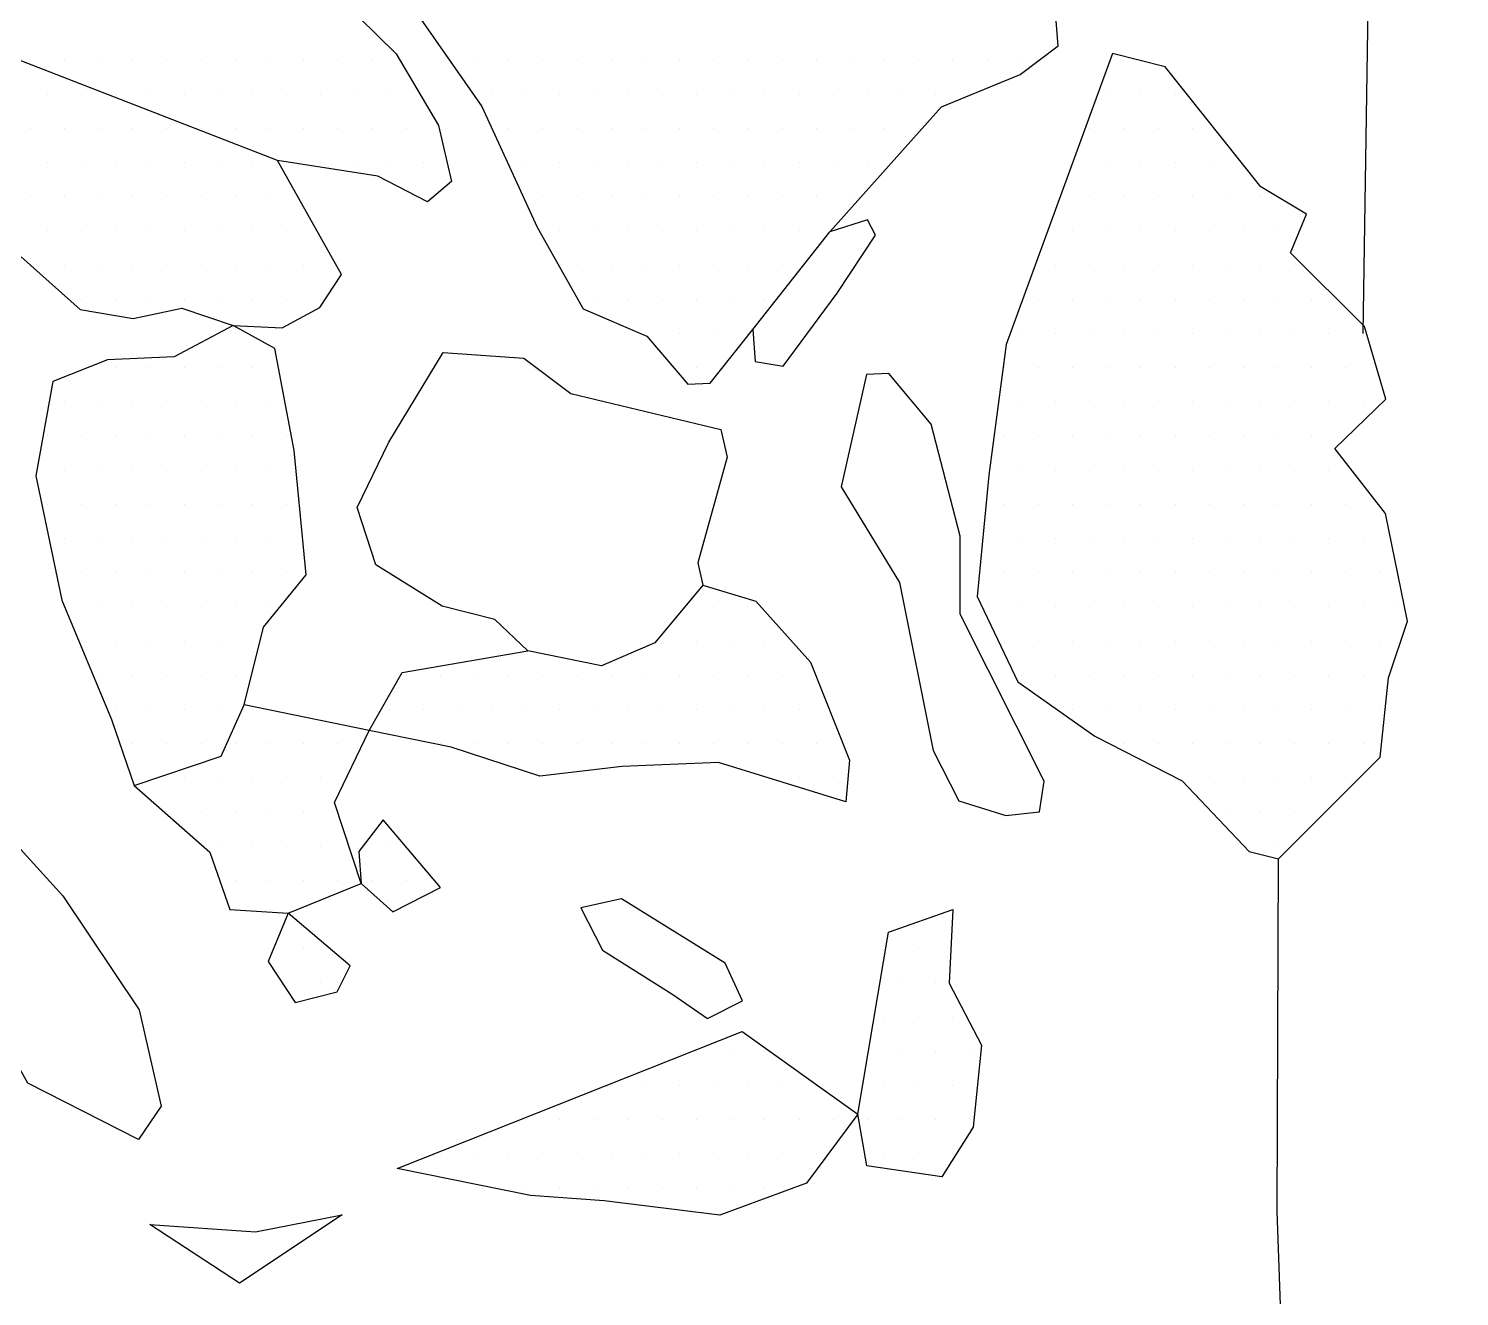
# Model space of a CAD drawing. Header units: metres. Extents: x -1500 to -958, y -1228 to -671.
# Drawn here: x -1121.9 to -1069.6, y -1049 to -1002.6 of the extents above; entities that cross this region are included whole.
import ezdxf

# ---------------------------------------------------------------- set-up
doc = ezdxf.new("R2010")
doc.units = ezdxf.units.M
doc.header["$LTSCALE"] = 25
doc.header["$MEASUREMENT"] = 0
doc.layers.get('0').update_dxf_attribs({"linetype": 'CONTINUOUS'})
for name, color, linetype in [('BEFUND', 1, 'CONTINUOUS'), ('STEINE', 4, 'CONTINUOUS'), ('STEINESCHRAFF', 4, 'CONTINUOUS')]:
    doc.layers.add(name, color=color, linetype=linetype)

# ---------------------------------------------------------------- blocks, each defined once
blk = doc.blocks.new('*X10')
at = {"color": 0}
for p, q in [((-1121.875, -1003.75), (-1121.875, -1003.75)), ((-1120.625, -1003.75), (-1120.625, -1003.75)), ((-1119.375, -1003.75), (-1119.375, -1003.75)), ((-1118.125, -1003.75), (-1118.125, -1003.75)), ((-1116.875, -1003.75), (-1116.875, -1003.75)), ((-1115.625, -1003.75), (-1115.625, -1003.75)), ((-1114.375, -1003.75), (-1114.375, -1003.75)), ((-1113.125, -1003.75), (-1113.125, -1003.75)), ((-1111.875, -1003.75), (-1111.875, -1003.75)), ((-1110.625, -1003.75), (-1110.625, -1003.75)), ((-1109.375, -1003.75), (-1109.375, -1003.75)), ((-1105.625, -1003.75), (-1105.625, -1003.75)), ((-1104.375, -1003.75), (-1104.375, -1003.75)), ((-1103.125, -1003.75), (-1103.125, -1003.75)), ((-1101.875, -1003.75), (-1101.875, -1003.75)), ((-1100.625, -1003.75), (-1100.625, -1003.75)), ((-1099.375, -1003.75), (-1099.375, -1003.75)), ((-1098.125, -1003.75), (-1098.125, -1003.75)), ((-1096.875, -1003.75), (-1096.875, -1003.75)), ((-1095.625, -1003.75), (-1095.625, -1003.75)), ((-1094.375, -1003.75), (-1094.375, -1003.75)), ((-1093.125, -1003.75), (-1093.125, -1003.75)), ((-1091.875, -1003.75), (-1091.875, -1003.75)), ((-1090.625, -1003.75), (-1090.625, -1003.75)), ((-1089.375, -1003.75), (-1089.375, -1003.75)), ((-1088.125, -1003.75), (-1088.125, -1003.75)), ((-1086.875, -1003.75), (-1086.875, -1003.75)), ((-1085.625, -1003.75), (-1085.625, -1003.75)), ((-1121.25, -1005), (-1121.25, -1005)), ((-1120, -1005), (-1120, -1005)), ((-1118.75, -1005), (-1118.75, -1005)), ((-1117.5, -1005), (-1117.5, -1005)), ((-1116.25, -1005), (-1116.25, -1005)), ((-1115, -1005), (-1115, -1005)), ((-1113.75, -1005), (-1113.75, -1005)), ((-1112.5, -1005), (-1112.5, -1005)), ((-1111.25, -1005), (-1111.25, -1005)), ((-1110, -1005), (-1110, -1005)), ((-1108.75, -1005), (-1108.75, -1005)), ((-1105, -1005), (-1105, -1005)), ((-1103.75, -1005), (-1103.75, -1005)), ((-1102.5, -1005), (-1102.5, -1005)), ((-1101.25, -1005), (-1101.25, -1005)), ((-1100, -1005), (-1100, -1005)), ((-1098.75, -1005), (-1098.75, -1005)), ((-1097.5, -1005), (-1097.5, -1005)), ((-1096.25, -1005), (-1096.25, -1005)), ((-1095, -1005), (-1095, -1005)), ((-1093.75, -1005), (-1093.75, -1005)), ((-1092.5, -1005), (-1092.5, -1005)), ((-1091.25, -1005), (-1091.25, -1005)), ((-1090, -1005), (-1090, -1005)), ((-1088.75, -1005), (-1088.75, -1005)), ((-1087.5, -1005), (-1087.5, -1005)), ((-1121.875, -1006.25), (-1121.875, -1006.25)), ((-1120.625, -1006.25), (-1120.625, -1006.25)), ((-1119.375, -1006.25), (-1119.375, -1006.25)), ((-1118.125, -1006.25), (-1118.125, -1006.25)), ((-1116.875, -1006.25), (-1116.875, -1006.25)), ((-1115.625, -1006.25), (-1115.625, -1006.25)), ((-1114.375, -1006.25), (-1114.375, -1006.25)), ((-1113.125, -1006.25), (-1113.125, -1006.25)), ((-1111.875, -1006.25), (-1111.875, -1006.25)), ((-1110.625, -1006.25), (-1110.625, -1006.25)), ((-1109.375, -1006.25), (-1109.375, -1006.25)), ((-1108.125, -1006.25), (-1108.125, -1006.25)), ((-1104.375, -1006.25), (-1104.375, -1006.25)), ((-1103.125, -1006.25), (-1103.125, -1006.25)), ((-1101.875, -1006.25), (-1101.875, -1006.25)), ((-1100.625, -1006.25), (-1100.625, -1006.25)), ((-1099.375, -1006.25), (-1099.375, -1006.25)), ((-1098.125, -1006.25), (-1098.125, -1006.25)), ((-1096.875, -1006.25), (-1096.875, -1006.25)), ((-1095.625, -1006.25), (-1095.625, -1006.25)), ((-1094.375, -1006.25), (-1094.375, -1006.25)), ((-1093.125, -1006.25), (-1093.125, -1006.25)), ((-1091.875, -1006.25), (-1091.875, -1006.25)), ((-1090.625, -1006.25), (-1090.625, -1006.25)), ((-1089.375, -1006.25), (-1089.375, -1006.25)), ((-1121.25, -1007.5), (-1121.25, -1007.5)), ((-1120, -1007.5), (-1120, -1007.5)), ((-1118.75, -1007.5), (-1118.75, -1007.5)), ((-1117.5, -1007.5), (-1117.5, -1007.5)), ((-1116.25, -1007.5), (-1116.25, -1007.5)), ((-1115, -1007.5), (-1115, -1007.5)), ((-1113.75, -1007.5), (-1113.75, -1007.5)), ((-1111.25, -1007.5), (-1111.25, -1007.5)), ((-1110, -1007.5), (-1110, -1007.5)), ((-1108.75, -1007.5), (-1108.75, -1007.5)), ((-1107.5, -1007.5), (-1107.5, -1007.5)), ((-1103.75, -1007.5), (-1103.75, -1007.5)), ((-1102.5, -1007.5), (-1102.5, -1007.5)), ((-1101.25, -1007.5), (-1101.25, -1007.5)), ((-1100, -1007.5), (-1100, -1007.5)), ((-1098.75, -1007.5), (-1098.75, -1007.5)), ((-1097.5, -1007.5), (-1097.5, -1007.5)), ((-1096.25, -1007.5), (-1096.25, -1007.5)), ((-1095, -1007.5), (-1095, -1007.5)), ((-1093.75, -1007.5), (-1093.75, -1007.5)), ((-1092.5, -1007.5), (-1092.5, -1007.5)), ((-1091.25, -1007.5), (-1091.25, -1007.5)), ((-1121.875, -1008.75), (-1121.875, -1008.75)), ((-1120.625, -1008.75), (-1120.625, -1008.75)), ((-1119.375, -1008.75), (-1119.375, -1008.75)), ((-1118.125, -1008.75), (-1118.125, -1008.75)), ((-1116.875, -1008.75), (-1116.875, -1008.75)), ((-1115.625, -1008.75), (-1115.625, -1008.75)), ((-1114.375, -1008.75), (-1114.375, -1008.75)), ((-1113.125, -1008.75), (-1113.125, -1008.75)), ((-1103.125, -1008.75), (-1103.125, -1008.75)), ((-1101.875, -1008.75), (-1101.875, -1008.75)), ((-1100.625, -1008.75), (-1100.625, -1008.75)), ((-1099.375, -1008.75), (-1099.375, -1008.75)), ((-1098.125, -1008.75), (-1098.125, -1008.75)), ((-1096.875, -1008.75), (-1096.875, -1008.75)), ((-1095.625, -1008.75), (-1095.625, -1008.75)), ((-1094.375, -1008.75), (-1094.375, -1008.75)), ((-1093.125, -1008.75), (-1093.125, -1008.75)), ((-1091.875, -1008.75), (-1091.875, -1008.75)), ((-1121.25, -1010), (-1121.25, -1010)), ((-1120, -1010), (-1120, -1010)), ((-1118.75, -1010), (-1118.75, -1010)), ((-1117.5, -1010), (-1117.5, -1010)), ((-1116.25, -1010), (-1116.25, -1010)), ((-1115, -1010), (-1115, -1010)), ((-1113.75, -1010), (-1113.75, -1010)), ((-1112.5, -1010), (-1112.5, -1010)), ((-1102.5, -1010), (-1102.5, -1010)), ((-1101.25, -1010), (-1101.25, -1010)), ((-1100, -1010), (-1100, -1010)), ((-1098.75, -1010), (-1098.75, -1010)), ((-1097.5, -1010), (-1097.5, -1010)), ((-1096.25, -1010), (-1096.25, -1010)), ((-1095, -1010), (-1095, -1010)), ((-1093.75, -1010), (-1093.75, -1010)), ((-1120.625, -1011.25), (-1120.625, -1011.25)), ((-1119.375, -1011.25), (-1119.375, -1011.25)), ((-1118.125, -1011.25), (-1118.125, -1011.25)), ((-1116.875, -1011.25), (-1116.875, -1011.25)), ((-1115.625, -1011.25), (-1115.625, -1011.25)), ((-1114.375, -1011.25), (-1114.375, -1011.25)), ((-1113.125, -1011.25), (-1113.125, -1011.25)), ((-1111.875, -1011.25), (-1111.875, -1011.25)), ((-1101.875, -1011.25), (-1101.875, -1011.25)), ((-1100.625, -1011.25), (-1100.625, -1011.25)), ((-1099.375, -1011.25), (-1099.375, -1011.25)), ((-1098.125, -1011.25), (-1098.125, -1011.25)), ((-1096.875, -1011.25), (-1096.875, -1011.25)), ((-1095.625, -1011.25), (-1095.625, -1011.25)), ((-1094.375, -1011.25), (-1094.375, -1011.25)), ((-1120, -1012.5), (-1120, -1012.5)), ((-1118.75, -1012.5), (-1118.75, -1012.5)), ((-1117.5, -1012.5), (-1117.5, -1012.5)), ((-1116.25, -1012.5), (-1116.25, -1012.5)), ((-1115, -1012.5), (-1115, -1012.5)), ((-1113.75, -1012.5), (-1113.75, -1012.5)), ((-1112.5, -1012.5), (-1112.5, -1012.5)), ((-1111.25, -1012.5), (-1111.25, -1012.5)), ((-1101.25, -1012.5), (-1101.25, -1012.5)), ((-1100, -1012.5), (-1100, -1012.5)), ((-1098.75, -1012.5), (-1098.75, -1012.5)), ((-1097.5, -1012.5), (-1097.5, -1012.5)), ((-1096.25, -1012.5), (-1096.25, -1012.5)), ((-1095, -1012.5), (-1095, -1012.5)), ((-1099.375, -1013.75), (-1099.375, -1013.75)), ((-1098.125, -1013.75), (-1098.125, -1013.75)), ((-1096.875, -1013.75), (-1096.875, -1013.75)), ((-1095.625, -1013.75), (-1095.625, -1013.75)), ((-1097.5, -1015), (-1097.5, -1015))]:
    blk.add_line(p, q, dxfattribs=at)
blk = doc.blocks.new('*X11')
at = {"color": 0}
for p, q in [((-1081.875, -1003.75), (-1081.875, -1003.75)), ((-1082.5, -1005), (-1082.5, -1005)), ((-1081.25, -1005), (-1081.25, -1005)), ((-1080, -1005), (-1080, -1005)), ((-1083.125, -1006.25), (-1083.125, -1006.25)), ((-1081.875, -1006.25), (-1081.875, -1006.25)), ((-1080.625, -1006.25), (-1080.625, -1006.25)), ((-1079.375, -1006.25), (-1079.375, -1006.25)), ((-1082.5, -1007.5), (-1082.5, -1007.5)), ((-1081.25, -1007.5), (-1081.25, -1007.5)), ((-1080, -1007.5), (-1080, -1007.5)), ((-1078.75, -1007.5), (-1078.75, -1007.5)), ((-1083.125, -1008.75), (-1083.125, -1008.75)), ((-1081.875, -1008.75), (-1081.875, -1008.75)), ((-1080.625, -1008.75), (-1080.625, -1008.75)), ((-1079.375, -1008.75), (-1079.375, -1008.75)), ((-1078.125, -1008.75), (-1078.125, -1008.75)), ((-1076.875, -1008.75), (-1076.875, -1008.75)), ((-1083.75, -1010), (-1083.75, -1010)), ((-1082.5, -1010), (-1082.5, -1010)), ((-1081.25, -1010), (-1081.25, -1010)), ((-1080, -1010), (-1080, -1010)), ((-1078.75, -1010), (-1078.75, -1010)), ((-1077.5, -1010), (-1077.5, -1010)), ((-1076.25, -1010), (-1076.25, -1010)), ((-1084.375, -1011.25), (-1084.375, -1011.25)), ((-1083.125, -1011.25), (-1083.125, -1011.25)), ((-1081.875, -1011.25), (-1081.875, -1011.25)), ((-1080.625, -1011.25), (-1080.625, -1011.25)), ((-1079.375, -1011.25), (-1079.375, -1011.25)), ((-1078.125, -1011.25), (-1078.125, -1011.25)), ((-1076.875, -1011.25), (-1076.875, -1011.25)), ((-1075.625, -1011.25), (-1075.625, -1011.25)), ((-1085, -1012.5), (-1085, -1012.5)), ((-1083.75, -1012.5), (-1083.75, -1012.5)), ((-1082.5, -1012.5), (-1082.5, -1012.5)), ((-1081.25, -1012.5), (-1081.25, -1012.5)), ((-1080, -1012.5), (-1080, -1012.5)), ((-1078.75, -1012.5), (-1078.75, -1012.5)), ((-1077.5, -1012.5), (-1077.5, -1012.5)), ((-1076.25, -1012.5), (-1076.25, -1012.5)), ((-1075, -1012.5), (-1075, -1012.5)), ((-1114.375, -1013.75), (-1114.375, -1013.75)), ((-1085.625, -1013.75), (-1085.625, -1013.75)), ((-1084.375, -1013.75), (-1084.375, -1013.75)), ((-1083.125, -1013.75), (-1083.125, -1013.75)), ((-1081.875, -1013.75), (-1081.875, -1013.75)), ((-1080.625, -1013.75), (-1080.625, -1013.75)), ((-1079.375, -1013.75), (-1079.375, -1013.75)), ((-1078.125, -1013.75), (-1078.125, -1013.75)), ((-1076.875, -1013.75), (-1076.875, -1013.75)), ((-1075.625, -1013.75), (-1075.625, -1013.75)), ((-1074.375, -1013.75), (-1074.375, -1013.75)), ((-1073.125, -1013.75), (-1073.125, -1013.75)), ((-1118.75, -1015), (-1118.75, -1015)), ((-1117.5, -1015), (-1117.5, -1015)), ((-1116.25, -1015), (-1116.25, -1015)), ((-1115, -1015), (-1115, -1015)), ((-1113.75, -1015), (-1113.75, -1015)), ((-1086.25, -1015), (-1086.25, -1015)), ((-1085, -1015), (-1085, -1015)), ((-1083.75, -1015), (-1083.75, -1015)), ((-1082.5, -1015), (-1082.5, -1015)), ((-1081.25, -1015), (-1081.25, -1015)), ((-1080, -1015), (-1080, -1015)), ((-1078.75, -1015), (-1078.75, -1015)), ((-1077.5, -1015), (-1077.5, -1015)), ((-1076.25, -1015), (-1076.25, -1015)), ((-1075, -1015), (-1075, -1015)), ((-1073.75, -1015), (-1073.75, -1015)), ((-1120.625, -1016.25), (-1120.625, -1016.25)), ((-1119.375, -1016.25), (-1119.375, -1016.25)), ((-1118.125, -1016.25), (-1118.125, -1016.25)), ((-1116.875, -1016.25), (-1116.875, -1016.25)), ((-1115.625, -1016.25), (-1115.625, -1016.25)), ((-1114.375, -1016.25), (-1114.375, -1016.25)), ((-1113.125, -1016.25), (-1113.125, -1016.25)), ((-1085.625, -1016.25), (-1085.625, -1016.25)), ((-1084.375, -1016.25), (-1084.375, -1016.25)), ((-1083.125, -1016.25), (-1083.125, -1016.25)), ((-1081.875, -1016.25), (-1081.875, -1016.25)), ((-1080.625, -1016.25), (-1080.625, -1016.25)), ((-1079.375, -1016.25), (-1079.375, -1016.25)), ((-1078.125, -1016.25), (-1078.125, -1016.25)), ((-1076.875, -1016.25), (-1076.875, -1016.25)), ((-1075.625, -1016.25), (-1075.625, -1016.25)), ((-1074.375, -1016.25), (-1074.375, -1016.25)), ((-1073.125, -1016.25), (-1073.125, -1016.25)), ((-1121.25, -1017.5), (-1121.25, -1017.5)), ((-1120, -1017.5), (-1120, -1017.5)), ((-1118.75, -1017.5), (-1118.75, -1017.5)), ((-1117.5, -1017.5), (-1117.5, -1017.5)), ((-1116.25, -1017.5), (-1116.25, -1017.5)), ((-1115, -1017.5), (-1115, -1017.5)), ((-1113.75, -1017.5), (-1113.75, -1017.5)), ((-1112.5, -1017.5), (-1112.5, -1017.5)), ((-1086.25, -1017.5), (-1086.25, -1017.5)), ((-1085, -1017.5), (-1085, -1017.5)), ((-1083.75, -1017.5), (-1083.75, -1017.5)), ((-1082.5, -1017.5), (-1082.5, -1017.5)), ((-1081.25, -1017.5), (-1081.25, -1017.5)), ((-1080, -1017.5), (-1080, -1017.5)), ((-1078.75, -1017.5), (-1078.75, -1017.5)), ((-1077.5, -1017.5), (-1077.5, -1017.5)), ((-1076.25, -1017.5), (-1076.25, -1017.5)), ((-1075, -1017.5), (-1075, -1017.5)), ((-1073.75, -1017.5), (-1073.75, -1017.5)), ((-1120.625, -1018.75), (-1120.625, -1018.75)), ((-1119.375, -1018.75), (-1119.375, -1018.75)), ((-1118.125, -1018.75), (-1118.125, -1018.75)), ((-1116.875, -1018.75), (-1116.875, -1018.75)), ((-1115.625, -1018.75), (-1115.625, -1018.75)), ((-1114.375, -1018.75), (-1114.375, -1018.75)), ((-1113.125, -1018.75), (-1113.125, -1018.75)), ((-1085.625, -1018.75), (-1085.625, -1018.75)), ((-1084.375, -1018.75), (-1084.375, -1018.75)), ((-1083.125, -1018.75), (-1083.125, -1018.75)), ((-1081.875, -1018.75), (-1081.875, -1018.75)), ((-1080.625, -1018.75), (-1080.625, -1018.75)), ((-1079.375, -1018.75), (-1079.375, -1018.75)), ((-1078.125, -1018.75), (-1078.125, -1018.75)), ((-1076.875, -1018.75), (-1076.875, -1018.75)), ((-1075.625, -1018.75), (-1075.625, -1018.75)), ((-1074.375, -1018.75), (-1074.375, -1018.75)), ((-1121.25, -1020), (-1121.25, -1020)), ((-1120, -1020), (-1120, -1020)), ((-1118.75, -1020), (-1118.75, -1020)), ((-1117.5, -1020), (-1117.5, -1020)), ((-1116.25, -1020), (-1116.25, -1020)), ((-1115, -1020), (-1115, -1020)), ((-1113.75, -1020), (-1113.75, -1020)), ((-1112.5, -1020), (-1112.5, -1020)), ((-1086.25, -1020), (-1086.25, -1020)), ((-1085, -1020), (-1085, -1020)), ((-1083.75, -1020), (-1083.75, -1020)), ((-1082.5, -1020), (-1082.5, -1020)), ((-1081.25, -1020), (-1081.25, -1020)), ((-1080, -1020), (-1080, -1020)), ((-1078.75, -1020), (-1078.75, -1020)), ((-1077.5, -1020), (-1077.5, -1020)), ((-1076.25, -1020), (-1076.25, -1020)), ((-1075, -1020), (-1075, -1020)), ((-1073.75, -1020), (-1073.75, -1020)), ((-1120.625, -1021.25), (-1120.625, -1021.25)), ((-1119.375, -1021.25), (-1119.375, -1021.25)), ((-1118.125, -1021.25), (-1118.125, -1021.25)), ((-1116.875, -1021.25), (-1116.875, -1021.25)), ((-1115.625, -1021.25), (-1115.625, -1021.25)), ((-1114.375, -1021.25), (-1114.375, -1021.25)), ((-1113.125, -1021.25), (-1113.125, -1021.25)), ((-1086.875, -1021.25), (-1086.875, -1021.25)), ((-1085.625, -1021.25), (-1085.625, -1021.25)), ((-1084.375, -1021.25), (-1084.375, -1021.25)), ((-1083.125, -1021.25), (-1083.125, -1021.25)), ((-1081.875, -1021.25), (-1081.875, -1021.25)), ((-1080.625, -1021.25), (-1080.625, -1021.25)), ((-1079.375, -1021.25), (-1079.375, -1021.25)), ((-1078.125, -1021.25), (-1078.125, -1021.25)), ((-1076.875, -1021.25), (-1076.875, -1021.25)), ((-1075.625, -1021.25), (-1075.625, -1021.25)), ((-1074.375, -1021.25), (-1074.375, -1021.25)), ((-1073.125, -1021.25), (-1073.125, -1021.25)), ((-1120, -1022.5), (-1120, -1022.5)), ((-1118.75, -1022.5), (-1118.75, -1022.5)), ((-1117.5, -1022.5), (-1117.5, -1022.5)), ((-1116.25, -1022.5), (-1116.25, -1022.5)), ((-1115, -1022.5), (-1115, -1022.5)), ((-1113.75, -1022.5), (-1113.75, -1022.5)), ((-1112.5, -1022.5), (-1112.5, -1022.5)), ((-1086.25, -1022.5), (-1086.25, -1022.5)), ((-1085, -1022.5), (-1085, -1022.5)), ((-1083.75, -1022.5), (-1083.75, -1022.5)), ((-1082.5, -1022.5), (-1082.5, -1022.5)), ((-1081.25, -1022.5), (-1081.25, -1022.5)), ((-1080, -1022.5), (-1080, -1022.5)), ((-1078.75, -1022.5), (-1078.75, -1022.5)), ((-1077.5, -1022.5), (-1077.5, -1022.5)), ((-1076.25, -1022.5), (-1076.25, -1022.5)), ((-1075, -1022.5), (-1075, -1022.5)), ((-1073.75, -1022.5), (-1073.75, -1022.5)), ((-1072.5, -1022.5), (-1072.5, -1022.5)), ((-1119.375, -1023.75), (-1119.375, -1023.75)), ((-1118.125, -1023.75), (-1118.125, -1023.75)), ((-1116.875, -1023.75), (-1116.875, -1023.75)), ((-1115.625, -1023.75), (-1115.625, -1023.75)), ((-1114.375, -1023.75), (-1114.375, -1023.75)), ((-1113.125, -1023.75), (-1113.125, -1023.75)), ((-1096.875, -1023.75), (-1096.875, -1023.75)), ((-1095.625, -1023.75), (-1095.625, -1023.75)), ((-1086.875, -1023.75), (-1086.875, -1023.75)), ((-1085.625, -1023.75), (-1085.625, -1023.75)), ((-1084.375, -1023.75), (-1084.375, -1023.75)), ((-1083.125, -1023.75), (-1083.125, -1023.75)), ((-1081.875, -1023.75), (-1081.875, -1023.75)), ((-1080.625, -1023.75), (-1080.625, -1023.75)), ((-1079.375, -1023.75), (-1079.375, -1023.75)), ((-1078.125, -1023.75), (-1078.125, -1023.75)), ((-1076.875, -1023.75), (-1076.875, -1023.75)), ((-1075.625, -1023.75), (-1075.625, -1023.75)), ((-1074.375, -1023.75), (-1074.375, -1023.75)), ((-1073.125, -1023.75), (-1073.125, -1023.75)), ((-1071.875, -1023.75), (-1071.875, -1023.75)), ((-1120, -1025), (-1120, -1025)), ((-1118.75, -1025), (-1118.75, -1025)), ((-1117.5, -1025), (-1117.5, -1025)), ((-1116.25, -1025), (-1116.25, -1025)), ((-1115, -1025), (-1115, -1025)), ((-1113.75, -1025), (-1113.75, -1025)), ((-1098.75, -1025), (-1098.75, -1025)), ((-1097.5, -1025), (-1097.5, -1025)), ((-1096.25, -1025), (-1096.25, -1025)), ((-1095, -1025), (-1095, -1025)), ((-1086.25, -1025), (-1086.25, -1025)), ((-1085, -1025), (-1085, -1025)), ((-1083.75, -1025), (-1083.75, -1025)), ((-1082.5, -1025), (-1082.5, -1025)), ((-1081.25, -1025), (-1081.25, -1025)), ((-1080, -1025), (-1080, -1025)), ((-1078.75, -1025), (-1078.75, -1025)), ((-1077.5, -1025), (-1077.5, -1025)), ((-1076.25, -1025), (-1076.25, -1025)), ((-1075, -1025), (-1075, -1025)), ((-1073.75, -1025), (-1073.75, -1025)), ((-1072.5, -1025), (-1072.5, -1025)), ((-1119.375, -1026.25), (-1119.375, -1026.25)), ((-1118.125, -1026.25), (-1118.125, -1026.25)), ((-1116.875, -1026.25), (-1116.875, -1026.25)), ((-1115.625, -1026.25), (-1115.625, -1026.25)), ((-1114.375, -1026.25), (-1114.375, -1026.25)), ((-1108.125, -1026.25), (-1108.125, -1026.25)), ((-1106.875, -1026.25), (-1106.875, -1026.25)), ((-1105.625, -1026.25), (-1105.625, -1026.25)), ((-1104.375, -1026.25), (-1104.375, -1026.25)), ((-1103.125, -1026.25), (-1103.125, -1026.25)), ((-1101.875, -1026.25), (-1101.875, -1026.25)), ((-1100.625, -1026.25), (-1100.625, -1026.25)), ((-1099.375, -1026.25), (-1099.375, -1026.25)), ((-1098.125, -1026.25), (-1098.125, -1026.25)), ((-1096.875, -1026.25), (-1096.875, -1026.25)), ((-1095.625, -1026.25), (-1095.625, -1026.25)), ((-1094.375, -1026.25), (-1094.375, -1026.25)), ((-1085.625, -1026.25), (-1085.625, -1026.25)), ((-1084.375, -1026.25), (-1084.375, -1026.25)), ((-1083.125, -1026.25), (-1083.125, -1026.25)), ((-1081.875, -1026.25), (-1081.875, -1026.25)), ((-1080.625, -1026.25), (-1080.625, -1026.25)), ((-1079.375, -1026.25), (-1079.375, -1026.25)), ((-1078.125, -1026.25), (-1078.125, -1026.25)), ((-1076.875, -1026.25), (-1076.875, -1026.25)), ((-1075.625, -1026.25), (-1075.625, -1026.25)), ((-1074.375, -1026.25), (-1074.375, -1026.25)), ((-1073.125, -1026.25), (-1073.125, -1026.25)), ((-1118.75, -1027.5), (-1118.75, -1027.5)), ((-1117.5, -1027.5), (-1117.5, -1027.5)), ((-1116.25, -1027.5), (-1116.25, -1027.5)), ((-1115, -1027.5), (-1115, -1027.5)), ((-1113.75, -1027.5), (-1113.75, -1027.5)), ((-1108.75, -1027.5), (-1108.75, -1027.5)), ((-1107.5, -1027.5), (-1107.5, -1027.5)), ((-1106.25, -1027.5), (-1106.25, -1027.5)), ((-1105, -1027.5), (-1105, -1027.5)), ((-1103.75, -1027.5), (-1103.75, -1027.5)), ((-1102.5, -1027.5), (-1102.5, -1027.5)), ((-1101.25, -1027.5), (-1101.25, -1027.5)), ((-1100, -1027.5), (-1100, -1027.5)), ((-1098.75, -1027.5), (-1098.75, -1027.5)), ((-1097.5, -1027.5), (-1097.5, -1027.5)), ((-1096.25, -1027.5), (-1096.25, -1027.5)), ((-1095, -1027.5), (-1095, -1027.5)), ((-1093.75, -1027.5), (-1093.75, -1027.5)), ((-1083.75, -1027.5), (-1083.75, -1027.5)), ((-1082.5, -1027.5), (-1082.5, -1027.5)), ((-1081.25, -1027.5), (-1081.25, -1027.5)), ((-1080, -1027.5), (-1080, -1027.5)), ((-1078.75, -1027.5), (-1078.75, -1027.5)), ((-1077.5, -1027.5), (-1077.5, -1027.5)), ((-1076.25, -1027.5), (-1076.25, -1027.5)), ((-1075, -1027.5), (-1075, -1027.5)), ((-1073.75, -1027.5), (-1073.75, -1027.5)), ((-1072.5, -1027.5), (-1072.5, -1027.5)), ((-1118.125, -1028.75), (-1118.125, -1028.75)), ((-1116.875, -1028.75), (-1116.875, -1028.75)), ((-1115.625, -1028.75), (-1115.625, -1028.75)), ((-1114.375, -1028.75), (-1114.375, -1028.75)), ((-1113.125, -1028.75), (-1113.125, -1028.75)), ((-1111.875, -1028.75), (-1111.875, -1028.75)), ((-1110.625, -1028.75), (-1110.625, -1028.75)), ((-1106.875, -1028.75), (-1106.875, -1028.75)), ((-1105.625, -1028.75), (-1105.625, -1028.75)), ((-1104.375, -1028.75), (-1104.375, -1028.75)), ((-1103.125, -1028.75), (-1103.125, -1028.75)), ((-1101.875, -1028.75), (-1101.875, -1028.75)), ((-1100.625, -1028.75), (-1100.625, -1028.75)), ((-1099.375, -1028.75), (-1099.375, -1028.75)), ((-1098.125, -1028.75), (-1098.125, -1028.75)), ((-1096.875, -1028.75), (-1096.875, -1028.75)), ((-1095.625, -1028.75), (-1095.625, -1028.75)), ((-1094.375, -1028.75), (-1094.375, -1028.75)), ((-1093.125, -1028.75), (-1093.125, -1028.75)), ((-1081.875, -1028.75), (-1081.875, -1028.75)), ((-1080.625, -1028.75), (-1080.625, -1028.75)), ((-1079.375, -1028.75), (-1079.375, -1028.75)), ((-1078.125, -1028.75), (-1078.125, -1028.75)), ((-1076.875, -1028.75), (-1076.875, -1028.75)), ((-1075.625, -1028.75), (-1075.625, -1028.75)), ((-1074.375, -1028.75), (-1074.375, -1028.75)), ((-1073.125, -1028.75), (-1073.125, -1028.75)), ((-1117.5, -1030), (-1117.5, -1030)), ((-1116.25, -1030), (-1116.25, -1030)), ((-1115, -1030), (-1115, -1030)), ((-1113.75, -1030), (-1113.75, -1030)), ((-1112.5, -1030), (-1112.5, -1030)), ((-1111.25, -1030), (-1111.25, -1030)), ((-1093.75, -1030), (-1093.75, -1030)), ((-1092.5, -1030), (-1092.5, -1030)), ((-1078.75, -1030), (-1078.75, -1030)), ((-1077.5, -1030), (-1077.5, -1030)), ((-1076.25, -1030), (-1076.25, -1030)), ((-1075, -1030), (-1075, -1030)), ((-1073.75, -1030), (-1073.75, -1030)), ((-1116.875, -1031.25), (-1116.875, -1031.25)), ((-1115.625, -1031.25), (-1115.625, -1031.25)), ((-1114.375, -1031.25), (-1114.375, -1031.25)), ((-1113.125, -1031.25), (-1113.125, -1031.25)), ((-1111.875, -1031.25), (-1111.875, -1031.25)), ((-1078.125, -1031.25), (-1078.125, -1031.25)), ((-1076.875, -1031.25), (-1076.875, -1031.25)), ((-1075.625, -1031.25), (-1075.625, -1031.25)), ((-1115, -1032.5), (-1115, -1032.5)), ((-1113.75, -1032.5), (-1113.75, -1032.5)), ((-1112.5, -1032.5), (-1112.5, -1032.5)), ((-1111.25, -1032.5), (-1111.25, -1032.5)), ((-1108.75, -1032.5), (-1108.75, -1032.5)), ((-1076.25, -1032.5), (-1076.25, -1032.5)), ((-1114.375, -1033.75), (-1114.375, -1033.75)), ((-1113.125, -1033.75), (-1113.125, -1033.75)), ((-1111.875, -1033.75), (-1111.875, -1033.75)), ((-1110.625, -1033.75), (-1110.625, -1033.75)), ((-1109.375, -1033.75), (-1109.375, -1033.75)), ((-1108.125, -1033.75), (-1108.125, -1033.75)), ((-1111.875, -1036.25), (-1111.875, -1036.25)), ((-1089.375, -1036.25), (-1089.375, -1036.25)), ((-1112.5, -1037.5), (-1112.5, -1037.5)), ((-1111.25, -1037.5), (-1111.25, -1037.5)), ((-1090, -1037.5), (-1090, -1037.5)), ((-1088.75, -1037.5), (-1088.75, -1037.5)), ((-1090.625, -1038.75), (-1090.625, -1038.75)), ((-1089.375, -1038.75), (-1089.375, -1038.75)), ((-1088.125, -1038.75), (-1088.125, -1038.75)), ((-1097.5, -1040), (-1097.5, -1040)), ((-1096.25, -1040), (-1096.25, -1040)), ((-1095, -1040), (-1095, -1040)), ((-1090, -1040), (-1090, -1040)), ((-1088.75, -1040), (-1088.75, -1040)), ((-1087.5, -1040), (-1087.5, -1040)), ((-1100.625, -1041.25), (-1100.625, -1041.25)), ((-1099.375, -1041.25), (-1099.375, -1041.25)), ((-1098.125, -1041.25), (-1098.125, -1041.25)), ((-1096.875, -1041.25), (-1096.875, -1041.25)), ((-1095.625, -1041.25), (-1095.625, -1041.25)), ((-1094.375, -1041.25), (-1094.375, -1041.25)), ((-1093.125, -1041.25), (-1093.125, -1041.25)), ((-1090.625, -1041.25), (-1090.625, -1041.25)), ((-1089.375, -1041.25), (-1089.375, -1041.25)), ((-1088.125, -1041.25), (-1088.125, -1041.25)), ((-1103.75, -1042.5), (-1103.75, -1042.5)), ((-1102.5, -1042.5), (-1102.5, -1042.5)), ((-1101.25, -1042.5), (-1101.25, -1042.5)), ((-1100, -1042.5), (-1100, -1042.5)), ((-1098.75, -1042.5), (-1098.75, -1042.5)), ((-1097.5, -1042.5), (-1097.5, -1042.5)), ((-1096.25, -1042.5), (-1096.25, -1042.5)), ((-1095, -1042.5), (-1095, -1042.5)), ((-1093.75, -1042.5), (-1093.75, -1042.5)), ((-1092.5, -1042.5), (-1092.5, -1042.5)), ((-1091.25, -1042.5), (-1091.25, -1042.5)), ((-1090, -1042.5), (-1090, -1042.5)), ((-1088.75, -1042.5), (-1088.75, -1042.5)), ((-1087.5, -1042.5), (-1087.5, -1042.5)), ((-1106.875, -1043.75), (-1106.875, -1043.75)), ((-1105.625, -1043.75), (-1105.625, -1043.75)), ((-1104.375, -1043.75), (-1104.375, -1043.75)), ((-1103.125, -1043.75), (-1103.125, -1043.75)), ((-1101.875, -1043.75), (-1101.875, -1043.75)), ((-1100.625, -1043.75), (-1100.625, -1043.75)), ((-1099.375, -1043.75), (-1099.375, -1043.75)), ((-1098.125, -1043.75), (-1098.125, -1043.75)), ((-1096.875, -1043.75), (-1096.875, -1043.75)), ((-1095.625, -1043.75), (-1095.625, -1043.75)), ((-1094.375, -1043.75), (-1094.375, -1043.75)), ((-1093.125, -1043.75), (-1093.125, -1043.75)), ((-1090.625, -1043.75), (-1090.625, -1043.75)), ((-1089.375, -1043.75), (-1089.375, -1043.75)), ((-1088.125, -1043.75), (-1088.125, -1043.75)), ((-1103.75, -1045), (-1103.75, -1045)), ((-1102.5, -1045), (-1102.5, -1045)), ((-1101.25, -1045), (-1101.25, -1045)), ((-1100, -1045), (-1100, -1045)), ((-1098.75, -1045), (-1098.75, -1045)), ((-1097.5, -1045), (-1097.5, -1045)), ((-1096.25, -1045), (-1096.25, -1045)), ((-1095, -1045), (-1095, -1045))]:
    blk.add_line(p, q, dxfattribs=at)

msp = doc.modelspace()

# ---------------------------------------------------------------- linework, layer by layer
at = {"layer": 'BEFUND'}
for points in [[(-1073.125, -1013.75), (-1072.877, -997.852), (-1073.725, -983.467)], [(-1078.475, -1176.676), (-1078.431, -1165.836), (-1079.143, -1149.313), (-1075.43, -1139.841), (-1069.602, -1128.771), (-1071.248, -1116.617), (-1075.312, -1105.903), (-1076.31, -1094.625), (-1075.203, -1075.735), (-1076.269, -1045.856), (-1076.223, -1032.963)]]:
    msp.add_lwpolyline(points, dxfattribs=at)
at = {"layer": 'STEINE'}
for points in [[(-1124.825, -995.723), (-1119.862, -997.788), (-1115.195, -999.185), (-1110.543, -1001.499), (-1108.485, -1003.518), (-1106.945, -1006.141), (-1106.467, -1008.187), (-1107.345, -1008.938), (-1109.165, -1007.992), (-1112.826, -1007.426)], [(-1108.099, -998.326), (-1109.183, -999.227), (-1108.296, -1001.228), (-1105.355, -1005.452), (-1103.334, -1009.866), (-1101.647, -1012.848), (-1099.318, -1013.852), (-1097.817, -1015.608), (-1097.001, -1015.57), (-1095.442, -1013.606), (-1092.634, -1010.032), (-1088.538, -1005.457), (-1085.666, -1004.279), (-1084.274, -1003.23), (-1084.659, -998.485), (-1085.698, -996.481), (-1091.959, -996.028)], [(-1122.206, -1010.95), (-1120.045, -1012.869), (-1118.113, -1013.205), (-1116.324, -1012.825), (-1114.448, -1013.465), (-1112.666, -1013.544), (-1111.278, -1012.801), (-1110.495, -1011.59), (-1112.826, -1007.426), (-1124.983, -1002.703)], [(-1082.29, -1003.516), (-1086.175, -1014.157), (-1086.81, -1018.938), (-1087.235, -1023.365), (-1085.754, -1026.497), (-1082.931, -1028.477), (-1079.746, -1030.106), (-1077.289, -1032.692), (-1076.223, -1032.963), (-1072.496, -1029.25), (-1072.197, -1026.349), (-1071.502, -1024.271), (-1072.307, -1020.334), (-1074.156, -1017.962), (-1072.294, -1016.156), (-1073.068, -1013.494), (-1075.778, -1010.802), (-1075.196, -1009.384), (-1076.862, -1008.39), (-1080.361, -1004.004), (-1082.29, -1003.516)], [(-1095.442, -1013.606), (-1095.358, -1014.78), (-1094.341, -1014.948), (-1092.363, -1012.278), (-1090.955, -1010.159), (-1091.252, -1009.594), (-1092.634, -1010.032)], [(-1118.071, -1030.278), (-1114.895, -1029.205), (-1114.051, -1027.333), (-1113.344, -1024.49), (-1111.786, -1022.578), (-1112.225, -1018.035), (-1112.932, -1014.304), (-1114.448, -1013.465), (-1116.606, -1014.604), (-1119.054, -1014.719), (-1121.054, -1015.504), (-1121.668, -1018.959), (-1120.719, -1023.51), (-1118.901, -1027.87), (-1118.071, -1030.278)], [(-1103.675, -1025.353), (-1104.881, -1024.213), (-1106.81, -1023.725), (-1109.232, -1022.209), (-1109.913, -1020.11), (-1108.755, -1017.732), (-1106.768, -1014.45), (-1103.815, -1014.649), (-1102.103, -1015.95), (-1096.619, -1017.257), (-1096.38, -1018.28), (-1097.459, -1022.137), (-1097.268, -1022.955), (-1099.033, -1025.068), (-1100.983, -1025.904), (-1103.675, -1025.353)], [(-1087.857, -1024.018), (-1087.863, -1021.164), (-1088.921, -1017.071), (-1090.472, -1015.212), (-1091.288, -1015.25), (-1092.218, -1019.364), (-1090.081, -1022.862), (-1088.851, -1028.997), (-1087.911, -1030.846), (-1086.187, -1031.382), (-1084.962, -1031.248), (-1084.791, -1030.13), (-1087.857, -1024.018)], [(-1097.268, -1022.955), (-1095.341, -1023.545), (-1093.336, -1025.768), (-1091.914, -1029.357), (-1092.04, -1030.884), (-1096.706, -1029.436), (-1100.224, -1029.585), (-1103.237, -1029.946), (-1106.482, -1028.877), (-1109.479, -1028.27), (-1108.274, -1026.148), (-1103.675, -1025.353)], [(-1121.96, -1041.174), (-1125.779, -1034.388), (-1128.328, -1027.877), (-1127.497, -1026.819), (-1120.682, -1034.314), (-1117.893, -1038.485), (-1117.081, -1042.014), (-1117.915, -1043.224), (-1121.96, -1041.174)], [(-1118.071, -1030.278), (-1115.306, -1032.715), (-1114.574, -1034.816), (-1112.436, -1034.951), (-1109.769, -1033.871), (-1110.743, -1030.9), (-1109.479, -1028.27), (-1114.051, -1027.333)], [(-1108.969, -1031.539), (-1109.853, -1032.698), (-1109.769, -1033.871), (-1108.613, -1034.908), (-1106.867, -1034.018), (-1108.969, -1031.539)], [(-1095.821, -1038.164), (-1096.462, -1036.778), (-1100.248, -1034.426), (-1101.731, -1034.76), (-1100.94, -1036.301), (-1098.366, -1037.921), (-1097.105, -1038.807), (-1095.821, -1038.164)], [(-1112.436, -1034.951), (-1113.177, -1036.723), (-1112.181, -1038.217), (-1110.646, -1037.833), (-1110.172, -1036.872), (-1112.436, -1034.951)], [(-1091.605, -1042.306), (-1090.483, -1035.647), (-1088.125, -1034.818), (-1088.269, -1037.516), (-1087.081, -1039.777), (-1087.382, -1042.779), (-1088.531, -1044.596), (-1091.277, -1044.197), (-1091.605, -1042.306)], [(-1108.453, -1044.288), (-1095.839, -1039.285), (-1091.605, -1042.306), (-1093.478, -1044.825), (-1096.656, -1045.999), (-1100.878, -1045.475), (-1103.576, -1045.28), (-1108.453, -1044.288)], [(-1114.225, -1048.479), (-1117.504, -1046.339), (-1113.635, -1046.603), (-1110.466, -1045.989), (-1110.466, -1045.989), (-1114.225, -1048.479)]]:
    msp.add_lwpolyline(points, dxfattribs=at)

# ---------------------------------------------------------------- block references
at = {"layer": 'STEINESCHRAFF'}
for name in ['*X10', '*X11']:
    msp.add_blockref(name, (0, 0), dxfattribs=at)

doc.saveas('drawing.dxf')
